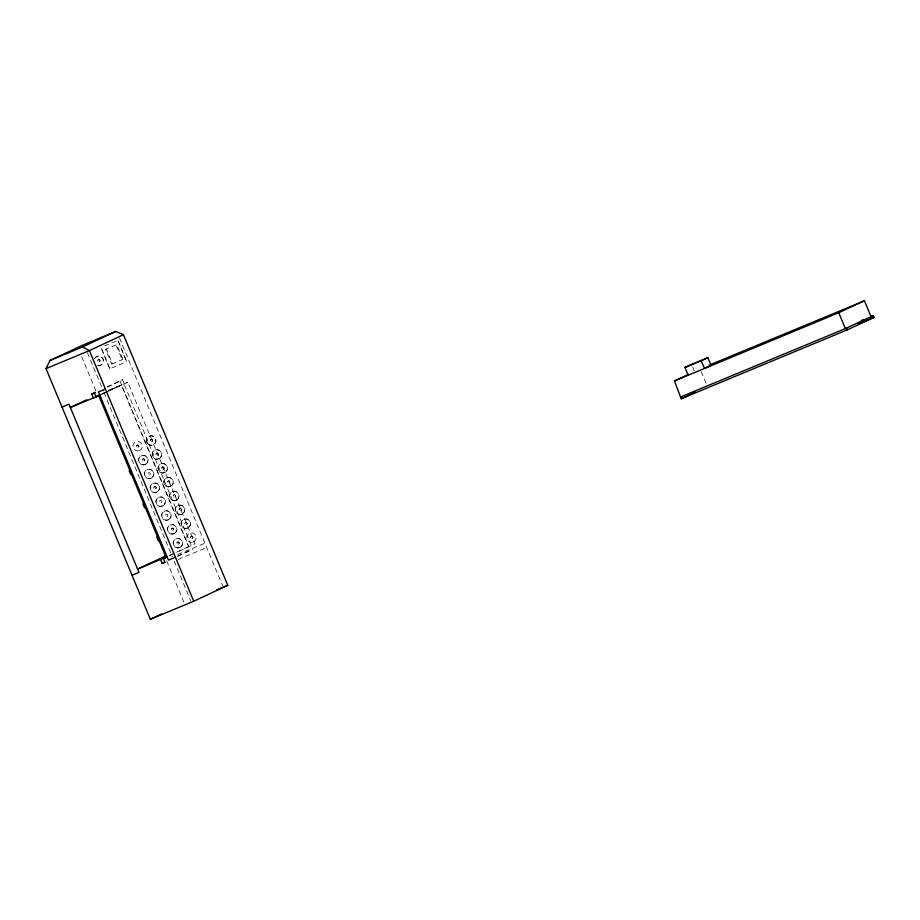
<?xml version="1.0" encoding="UTF-8"?>
<svg xmlns="http://www.w3.org/2000/svg" width="920" height="920" viewBox="0 0 920 920"><rect width="100%" height="100%" fill="white"/><g stroke="black" fill="none" stroke-linecap="round" stroke-linejoin="round"><path stroke-width="0.69" stroke-dasharray="4.6 3.45" d="M117.955 340.331L126.661 361.744L117.955 340.331L104.765 345.816M105.662 349.312L106.352 348.979L112.493 363.71L111.791 364.032L105.662 349.312L116.771 344.655L122.912 359.386L122.21 359.72L116.081 344.988L116.771 344.655M99.268 361.882A1.196 1.173 65 0 0 99.521 359.846A1.196 1.173 65 0 0 97.646 360.628A1.196 1.173 65 0 0 99.268 361.882L99.44 361.801A1.196 1.173 65 0 0 99.693 359.766A1.196 1.173 65 0 0 97.819 360.548A1.196 1.173 65 0 0 99.44 361.801M109.733 368.77L101.027 347.357L109.733 368.77L126.834 361.663M107.111 386.929L122.636 379.81L124.234 383.663L101.131 394.461M107.26 386.998L122.636 379.81M100.959 394.392L104.765 392.622M106.03 392.023L121.52 384.79M101.12 394.657L127.776 382.214L195.04 543.8L175.996 552.69M138.069 447.269A1.161 1.15 65 0 0 138.322 445.28A1.161 1.15 65 0 0 136.493 446.039A1.161 1.15 65 0 0 138.069 447.269L138.253 447.189A1.161 1.15 65 0 0 138.494 445.199A1.161 1.15 65 0 0 136.666 445.959A1.161 1.15 65 0 0 138.253 447.189M151.662 441.623A1.161 1.15 65 0 0 152.064 439.668A1.161 1.15 65 0 0 150.178 440.277A1.161 1.15 65 0 0 151.662 441.623L151.846 441.542A1.161 1.15 65 0 0 152.237 439.587A1.161 1.15 65 0 0 150.351 440.197A1.161 1.15 65 0 0 151.846 441.542M139.288 450.673L139.46 450.593A4.761 4.703 65 0 0 140.472 442.44A4.761 4.703 65 0 0 132.951 445.556A4.761 4.703 65 0 0 139.46 450.593M143.842 461.115A1.161 1.15 65 0 0 144.083 459.137A1.161 1.15 65 0 0 142.255 459.897A1.161 1.15 65 0 0 143.842 461.115L144.014 461.035A1.161 1.15 65 0 0 144.256 459.046A1.161 1.15 65 0 0 142.427 459.816A1.161 1.15 65 0 0 144.014 461.035M157.515 455.446A1.161 1.15 65 0 0 157.757 453.456A1.161 1.15 65 0 0 155.928 454.216A1.161 1.15 65 0 0 157.515 455.446L157.688 455.365A1.161 1.15 65 0 0 157.929 453.376A1.161 1.15 65 0 0 156.101 454.135A1.161 1.15 65 0 0 157.688 455.365M145.049 464.531A4.761 4.703 65 0 0 146.061 456.366A4.761 4.703 65 0 0 138.54 459.494A4.761 4.703 65 0 0 145.049 464.531L145.222 464.45A4.761 4.703 65 0 0 146.234 456.285A4.761 4.703 65 0 0 138.713 459.413A4.761 4.703 65 0 0 145.222 464.45M158.723 458.85A4.761 4.703 65 0 0 159.735 450.697A4.761 4.703 65 0 0 152.214 453.813A4.761 4.703 65 0 0 158.723 458.85L158.895 458.769A4.761 4.703 65 0 0 159.907 450.616A4.761 4.703 65 0 0 152.398 453.732A4.761 4.703 65 0 0 158.895 458.769M149.603 474.973A1.161 1.15 65 0 0 149.856 472.983A1.161 1.15 65 0 0 148.017 473.742A1.161 1.15 65 0 0 149.603 474.973L149.776 474.892M163.277 469.292A1.161 1.15 65 0 0 163.53 467.314A1.161 1.15 65 0 0 161.69 468.073A1.161 1.15 65 0 0 163.277 469.292L163.449 469.211A1.161 1.15 65 0 0 163.702 467.222A1.161 1.15 65 0 0 161.874 467.992A1.161 1.15 65 0 0 163.449 469.211M150.811 478.377A4.761 4.703 65 0 0 151.823 470.223A4.761 4.703 65 0 0 144.313 473.34A4.761 4.703 65 0 0 150.811 478.377L150.983 478.296A4.761 4.703 65 0 0 152.007 470.143A4.761 4.703 65 0 0 144.486 473.259A4.761 4.703 65 0 0 150.983 478.296M164.484 472.707A4.761 4.703 65 0 0 165.508 464.542A4.761 4.703 65 0 0 157.987 467.671A4.761 4.703 65 0 0 164.484 472.707L164.668 472.627A4.761 4.703 65 0 0 165.68 464.462A4.761 4.703 65 0 0 158.159 467.59A4.761 4.703 65 0 0 164.668 472.627M155.365 488.819A1.161 1.15 65 0 0 155.618 486.829A1.161 1.15 65 0 0 153.789 487.588A1.161 1.15 65 0 0 155.365 488.819L155.549 488.738A1.161 1.15 65 0 0 155.79 486.749A1.161 1.15 65 0 0 153.962 487.508A1.161 1.15 65 0 0 155.549 488.738M169.05 483.149A1.161 1.15 65 0 0 169.291 481.16A1.161 1.15 65 0 0 167.463 481.919A1.161 1.15 65 0 0 169.05 483.149L169.222 483.069A1.161 1.15 65 0 0 169.464 481.079A1.161 1.15 65 0 0 167.636 481.838A1.161 1.15 65 0 0 169.222 483.069M156.584 492.223A4.761 4.703 65 0 0 157.596 484.069A4.761 4.703 65 0 0 150.075 487.197A4.761 4.703 65 0 0 156.584 492.223L156.756 492.142A4.761 4.703 65 0 0 157.768 483.989A4.761 4.703 65 0 0 150.248 487.105A4.761 4.703 65 0 0 156.756 492.142M170.257 486.553A4.761 4.703 65 0 0 171.269 478.4A4.761 4.703 65 0 0 163.748 481.516A4.761 4.703 65 0 0 170.257 486.553L170.43 486.473A4.761 4.703 65 0 0 171.442 478.319A4.761 4.703 65 0 0 163.921 481.436A4.761 4.703 65 0 0 170.43 486.473M161.138 502.665A1.161 1.15 65 0 0 161.38 500.687A1.161 1.15 65 0 0 159.551 501.446A1.161 1.15 65 0 0 161.138 502.665L161.31 502.584M174.811 496.995A1.161 1.15 65 0 0 175.053 495.006A1.161 1.15 65 0 0 173.224 495.765A1.161 1.15 65 0 0 174.811 496.995L174.984 496.915A1.161 1.15 65 0 0 175.237 494.925A1.161 1.15 65 0 0 173.397 495.684A1.161 1.15 65 0 0 174.984 496.915M162.345 506.08A4.761 4.703 65 0 0 163.357 497.927A4.761 4.703 65 0 0 155.836 501.043A4.761 4.703 65 0 0 162.345 506.08L162.518 506A4.761 4.703 65 0 0 163.53 497.846A4.761 4.703 65 0 0 156.009 500.963A4.761 4.703 65 0 0 162.518 506M176.019 500.399A4.761 4.703 65 0 0 177.031 492.246A4.761 4.703 65 0 0 169.51 495.374A4.761 4.703 65 0 0 176.019 500.399L176.191 500.319A4.761 4.703 65 0 0 177.203 492.166A4.761 4.703 65 0 0 169.694 495.282A4.761 4.703 65 0 0 176.191 500.319M166.899 516.522L167.072 516.442A1.161 1.15 65 0 0 167.325 514.452A1.161 1.15 65 0 0 165.485 515.212A1.161 1.15 65 0 0 167.072 516.442M180.573 510.841A1.161 1.15 65 0 0 180.826 508.863A1.161 1.15 65 0 0 178.986 509.622A1.161 1.15 65 0 0 180.573 510.841L180.745 510.761A1.161 1.15 65 0 0 180.998 508.783A1.161 1.15 65 0 0 179.17 509.542A1.161 1.15 65 0 0 180.745 510.761M168.107 519.926A4.761 4.703 65 0 0 169.119 511.773A4.761 4.703 65 0 0 161.609 514.889A4.761 4.703 65 0 0 168.107 519.926L168.28 519.846A4.761 4.703 65 0 0 169.303 511.692A4.761 4.703 65 0 0 161.782 514.809A4.761 4.703 65 0 0 168.28 519.846M181.78 514.257A4.761 4.703 65 0 0 182.804 506.103A4.761 4.703 65 0 0 175.283 509.22A4.761 4.703 65 0 0 181.78 514.257L181.964 514.177A4.761 4.703 65 0 0 182.977 506.023A4.761 4.703 65 0 0 175.455 509.139A4.761 4.703 65 0 0 181.964 514.177M172.661 530.368A1.161 1.15 65 0 0 172.914 528.39A1.161 1.15 65 0 0 171.085 529.149A1.161 1.15 65 0 0 172.661 530.368L172.845 530.288A1.161 1.15 65 0 0 173.086 528.298A1.161 1.15 65 0 0 171.258 529.069A1.161 1.15 65 0 0 172.845 530.288M186.346 524.699A1.161 1.15 65 0 0 186.587 522.709A1.161 1.15 65 0 0 184.759 523.468A1.161 1.15 65 0 0 186.346 524.699L186.518 524.618A1.161 1.15 65 0 0 186.76 522.629A1.161 1.15 65 0 0 184.931 523.388A1.161 1.15 65 0 0 186.518 524.618M173.88 533.784A4.761 4.703 65 0 0 174.892 525.619A4.761 4.703 65 0 0 167.371 528.747A4.761 4.703 65 0 0 173.88 533.784L174.052 533.692A4.761 4.703 65 0 0 175.064 525.538A4.761 4.703 65 0 0 167.543 528.666A4.761 4.703 65 0 0 174.052 533.692M187.553 528.103A4.761 4.703 65 0 0 188.565 519.949A4.761 4.703 65 0 0 181.044 523.066A4.761 4.703 65 0 0 187.553 528.103L187.726 528.022A4.761 4.703 65 0 0 188.738 519.869A4.761 4.703 65 0 0 181.217 522.985A4.761 4.703 65 0 0 187.726 528.022M178.434 544.226A1.161 1.15 65 0 0 178.675 542.236A1.161 1.15 65 0 0 176.847 542.995A1.161 1.15 65 0 0 178.434 544.226L178.606 544.145A1.161 1.15 65 0 0 178.848 542.156A1.161 1.15 65 0 0 177.019 542.915A1.161 1.15 65 0 0 178.606 544.145M192.107 538.545A1.161 1.15 65 0 0 192.349 536.567A1.161 1.15 65 0 0 190.52 537.326A1.161 1.15 65 0 0 192.107 538.545L192.28 538.464A1.161 1.15 65 0 0 192.533 536.475A1.161 1.15 65 0 0 190.693 537.234A1.161 1.15 65 0 0 192.28 538.464M179.642 547.63A4.761 4.703 65 0 0 180.653 539.476A4.761 4.703 65 0 0 173.132 542.593A4.761 4.703 65 0 0 179.642 547.63L179.814 547.549A4.761 4.703 65 0 0 180.826 539.396A4.761 4.703 65 0 0 173.305 542.512A4.761 4.703 65 0 0 179.814 547.549M193.315 541.96A4.761 4.703 65 0 0 194.327 533.795A4.761 4.703 65 0 0 186.806 536.923A4.761 4.703 65 0 0 193.315 541.96L193.487 541.868M169.487 555.392L191.233 545.376L123.97 383.789L127.776 382.214M169.659 555.657L174.731 553.288M177.583 556.209L190.394 550.229M177.732 556.278L193.096 549.102M111.791 364.032L122.912 359.386M108.479 390.218L121.267 384.905L188.519 546.503M177.56 554.553L204.907 543.202M178.089 559.486L206.736 547.596M701.201 371.577L706.134 383.456M692.668 366.965L694.266 370.817M119.439 337.87L222.663 585.856M119.922 380.937L188.784 546.376M87.423 352.705L103.419 391.126M103.971 392.449L172.35 556.715M174.179 561.108L190.647 600.679M81.684 356.695L96.037 391.172M166.692 560.912L183.804 602.013M97.738 365.527A4.761 4.703 65 0 0 103.086 359.363L102.545 358.248A4.761 4.703 65 0 0 94.403 358.742M97.911 365.447A4.761 4.703 65 0 0 103.258 359.283L102.718 358.167A4.761 4.703 65 0 0 94.576 358.662M147.373 443.106L146.832 441.991A4.761 4.703 65 0 1 151.834 435.804A4.761 4.703 65 0 1 155.319 443.049A4.761 4.703 65 0 1 147.373 443.106M147.2 443.187L146.659 442.072A4.761 4.703 65 0 1 151.662 435.884A4.761 4.703 65 0 1 155.146 443.129A4.761 4.703 65 0 1 147.2 443.187"/><path stroke-width="1.38" d="M46 368.609L50.014 360.456L83.168 344.966L115.724 331.453L123.441 334.696L227.769 585.327L193.74 601.231L150.328 619.24L46 368.609L89.412 350.6L123.441 334.696M50.014 360.456L82.57 346.943L115.724 331.453M86.837 399.797L70.334 407.502L93.346 397.957L91.747 394.105L95.588 392.311M93.346 397.957L99.693 394.99M91.747 394.105L94.449 392.978L96.059 396.83L99.866 395.048M98.808 395.784L165.519 556.048L137.597 569.089L167.13 556.634M160.609 559.544L162.208 563.385L164.772 562.189M688.171 375.199L684.963 367.494L691.598 364.4L707.882 357.65L711.079 365.343L704.456 368.437L701.247 360.743L707.882 357.65M150.328 619.24L161.667 613.939M870.63 316.721L873.264 315.629L874 317.388L847.297 329.854L681.248 398.751L674.452 380.926L688.551 374.336M674.452 380.926L838.764 312.742L864.42 300.759L871.01 316.595M681.248 398.751L695.232 392.219M873.264 315.629L845.353 328.578L838.764 312.742M62.019 407.088L68.965 404.202L138.966 572.389L132.02 575.264M105.432 389.068L98.486 391.954L168.486 560.142L175.433 557.255M96.059 396.83L99.854 395.255M167.118 556.841L163.323 558.417L164.921 562.269L162.208 563.385M684.963 367.494L701.247 360.743M709.377 365.091L864.42 300.759M707.319 366.896L711.079 365.343M861.407 320.551L864.041 319.447M680.512 397.003L846.572 328.095L847.297 329.854M216.695 589.881L227.769 585.327M858.187 323.943L874 317.388M82.57 346.943L89.412 350.6L193.74 601.231M129.156 470.741L130.812 474.709M142.957 503.884L144.612 507.863M156.756 537.038L158.412 541.017M164.484 555.599L165.589 558.256"/></g></svg>
